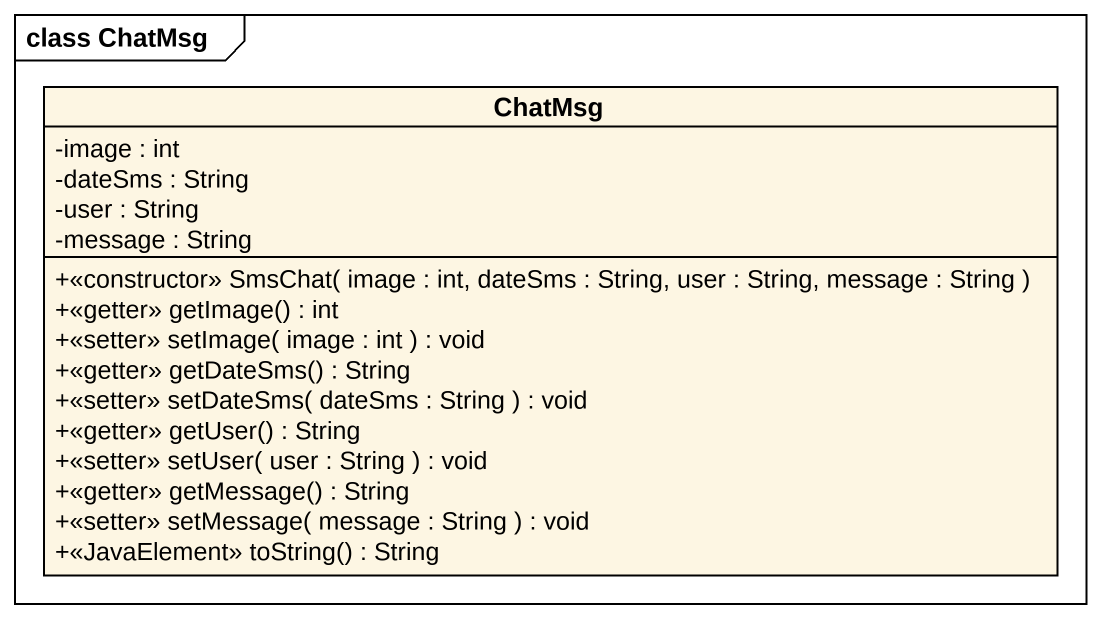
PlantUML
@startuml
mainframe class ChatMsg
hide circle
hide empty members
skinparam classAttributeIconSize 0
class ChatMsg {
  -image : int
  -dateSms : String
  -user : String
  -message : String
  +<<constructor>> SmsChat( image : int, dateSms : String, user : String, message : String )
  +<<getter>> getImage() : int
  +<<setter>> setImage( image : int ) : void
  +<<getter>> getDateSms() : String
  +<<setter>> setDateSms( dateSms : String ) : void
  +<<getter>> getUser() : String
  +<<setter>> setUser( user : String ) : void
  +<<getter>> getMessage() : String
  +<<setter>> setMessage( message : String ) : void
  +<<JavaElement>> toString() : String
}
@enduml
